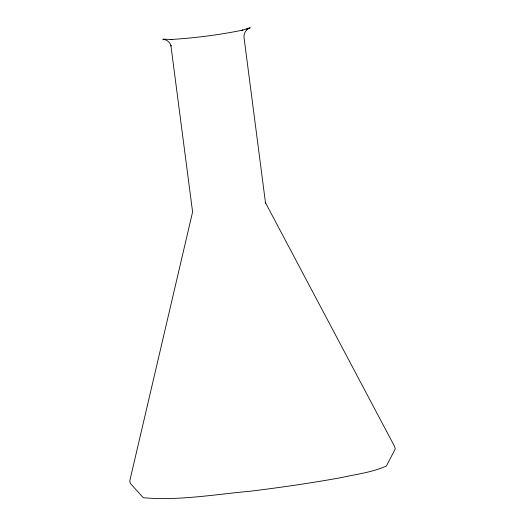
<?xml version="1.0" encoding="UTF-8"?>
<svg xmlns="http://www.w3.org/2000/svg" width="525" height="525" viewBox="0 0 525 525"><rect width="100%" height="100%" fill="white"/><g stroke="black" fill="none" stroke-linecap="round" stroke-linejoin="round"><path stroke-width="0.79" d="M249.053 28.232C245.602 29.912 243.515 33.882 244.046 37.675L265.532 203.103L265.342 202.447L394.59 446.486L395.273 448.868L386.439 465.957C372.146 472.461 356.285 474.2 341.099 477.645C311.187 483.066 281.085 487.397 250.917 491.151C215.211 494.353 179.176 500.909 143.279 497.72L130.41 483.466L129.727 481.084L192.596 211.949L170.861 45.275L171.052 45.931C170.08 42.23 166.635 39.382 162.809 39.165L171.957 39.467L170.986 39.48C195.116 38.023 219.168 34.913 242.858 30.096L241.9 30.332L250.222 27.746L246.369 29.348L247.459 28.901"/></g></svg>
